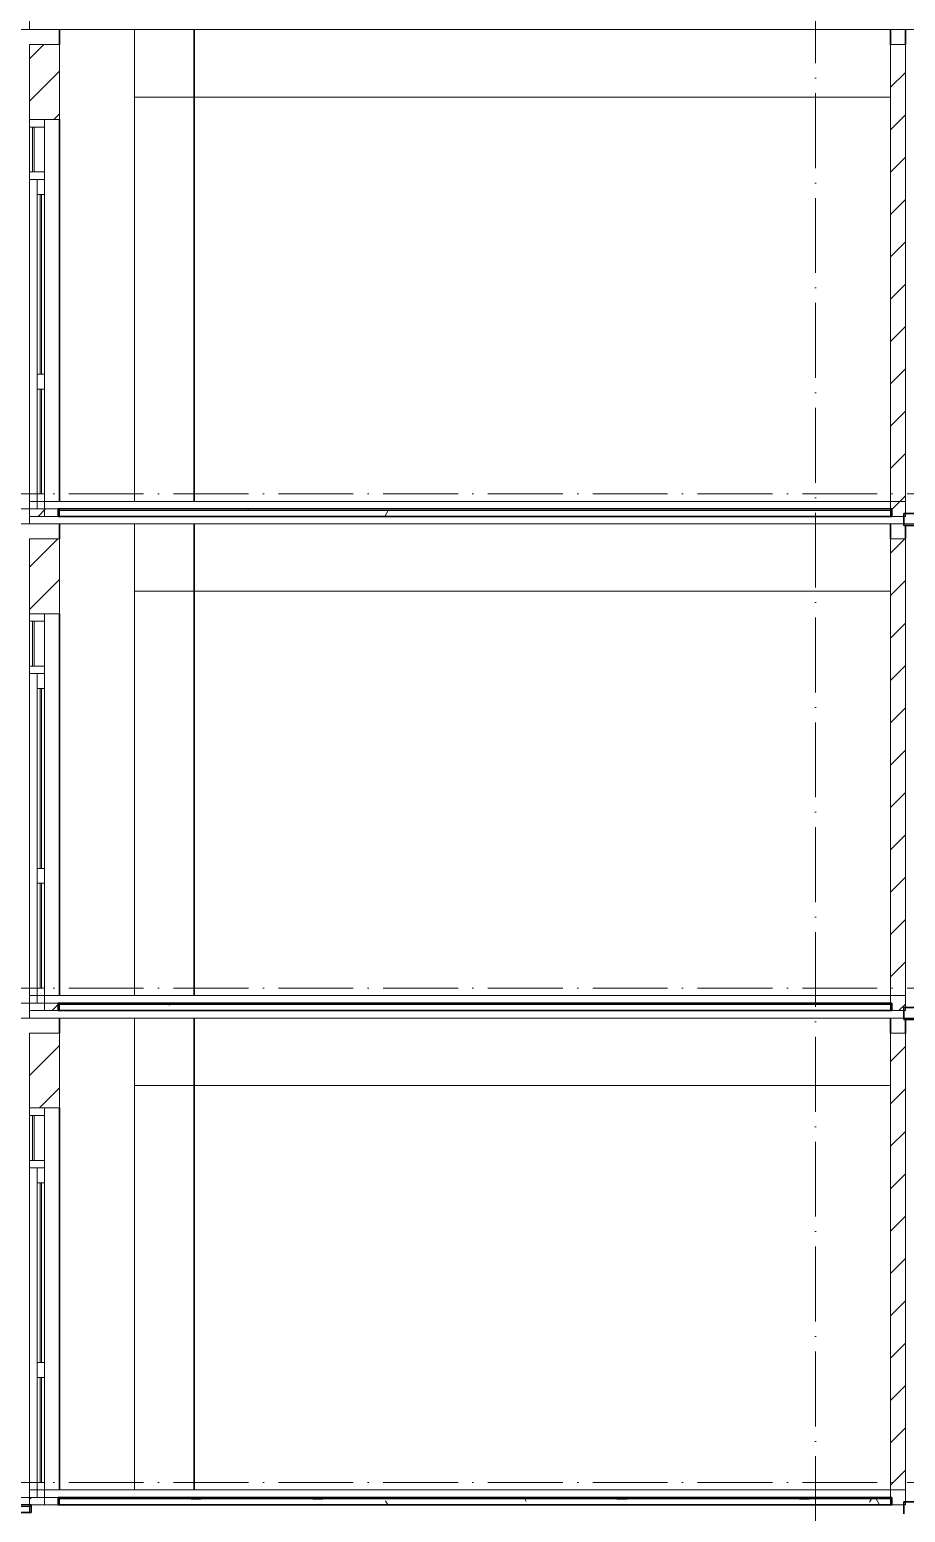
# Model space of a CAD drawing. Header units: millimetres. Extents: x -4940 to 55609, y -15283 to 93540.
# Drawn here: x 1100 to 6950, y 58000 to 67900 of the extents above; entities that cross this region are included whole.
import ezdxf

# ---------------------------------------------------------------- set-up
doc = ezdxf.new("R2010")
doc.units = ezdxf.units.MM
doc.linetypes.add('Grid Line', pattern=[14, 10, -2, 0, -2])
for name, color, linetype, lineweight in [('A-FLOR-MCUT', 3, 'Continuous', 9), ('CUA', 31, 'Continuous', 9), ('HATCH-TUONG', 152, 'Continuous', 9), ('NET CAT', 3, 'Continuous', 5), ('NET CATConcrete', 3, 'Continuous', 5), ('NET-CAT', 3, 'Continuous', 9), ('NET-THAY', 2, 'Continuous', 15), ('TRUC', 225, 'Continuous', 5)]:
    doc.layers.add(name, color=color, linetype=linetype, lineweight=lineweight)
pattern_1 = [(0, (21278.48, 39800), (1625.6, 406.4), [67.056, -1152.144, 67.056, -1152.144, -6502.4]), (0, (21278.48, 39800), (1625.6, 406.4), [-2438.4, 67.056, -2371.344, 67.056, -1152.144, -2844.8]), (0, (21278.48, 39800), (1625.6, 406.4), [-6096, 67.056, -745.744, 67.056, -1964.944]), (120, (21888.08, 40003.2), (-1164.7527, 1204.611), [67.056, -1152.144, 67.056, -7654.544]), (120, (21888.08, 40003.2), (-1164.7527, 1204.611), [-1286.256, -1152.144, 67.056, -2371.344, -4064]), (120, (21888.08, 40003.2), (-1164.7527, 1204.611), [-4876.8, 67.056, -1152.144, 67.056, -2777.744]), (120, (21888.08, 40003.2), (-1164.7527, 1204.611), [-6163.056, -745.744, 67.056, -1964.944]), (240, (22091.28, 40816), (-460.8473, -1611.011), [67.056, -1152.144, 67.056, -7654.544]), (240, (22091.28, 40816), (-460.8473, -1611.011), [-1286.256, -1152.144, 67.056, -2371.344, -4064]), (240, (22091.28, 40816), (-460.8473, -1611.011), [-4876.8, 67.056, -1152.144, 67.056, -2777.744]), (240, (22091.28, 40816), (-460.8473, -1611.011), [-6163.056, -745.744, 67.056, -1964.944])]
pattern_2 = [(45, (21278.48, 39800), (-141.4214, 141.4214), [])]

# ---------------------------------------------------------------- blocks, each defined once
blk = doc.blocks.new('CUA LO GIA - DB6-202766-MẶT CẮT A-A')
at = {"layer": 'CUA', "color": 130}
for p, q in [((1099.9, 24400), (1099.9, 24350)), ((1199.9, 24400), (1099.9, 24400)), ((1199.9, 24350), (1199.9, 24400)), ((1099.9, 24350), (1199.9, 24350)), ((1099.9, 24050), (1099.9, 24350)), ((1119.9, 24350), (1119.9, 24050)), ((1129.9, 24350), (1119.9, 24350)), ((1129.9, 24050), (1129.9, 24350)), ((1199.9, 24050), (1199.9, 24350)), ((1099.9, 24050), (1099.9, 24000)), ((1199.9, 24050), (1099.9, 24050)), ((1099.9, 24000), (1199.9, 24000)), ((1099.9, 21850), (1099.9, 24000)), ((1119.9, 24050), (1129.9, 24050)), ((1199.9, 24000), (1149.9, 24000)), ((1149.9, 24000), (1149.9, 23900)), ((1199.9, 24000), (1199.9, 24050)), ((1199.9, 23900), (1199.9, 24000)), ((1149.9, 23900), (1199.9, 23900)), ((1149.9, 23900), (1149.9, 22700)), ((1169.9, 23900), (1169.9, 22700)), ((1179.9, 23900), (1169.9, 23900)), ((1179.9, 22700), (1179.9, 23900)), ((1199.9, 23900), (1199.9, 22700)), ((1199.9, 22700), (1149.9, 22700)), ((1149.9, 22700), (1149.9, 22600)), ((1169.9, 22700), (1179.9, 22700)), ((1199.9, 22600), (1199.9, 22700)), ((1149.9, 22600), (1199.9, 22600)), ((1149.9, 22600), (1149.9, 21900)), ((1169.9, 22600), (1169.9, 21900)), ((1179.9, 22600), (1169.9, 22600)), ((1179.9, 21900), (1179.9, 22600)), ((1199.9, 22600), (1199.9, 21900)), ((1199.9, 21900), (1149.9, 21900)), ((1149.9, 21900), (1149.9, 21800)), ((1169.9, 21900), (1179.9, 21900)), ((1199.9, 21800), (1199.9, 21900)), ((1099.9, 21800), (1099.9, 21750)), ((1199.9, 21800), (1099.9, 21800)), ((1149.9, 21800), (1199.9, 21800)), ((1199.9, 21750), (1199.9, 21800)), ((1099.9, 21750), (1199.9, 21750))]:
    blk.add_line(p, q, dxfattribs=at)
blk = doc.blocks.new('ALC1807-ASCENT PLAZA-TANG DIEN HINH-TANG 5_rvt-12-MẶT CẮT A-A')
at = {"layer": 'HATCH-TUONG'}
h = blk.add_hatch(dxfattribs=at)
h.set_pattern_fill('FP_10', color=130, style=0, pattern_type=2)
h.set_pattern_definition(pattern_2)
h.paths.add_polyline_path([(1299.9, 58050), (1299.9, 58100), (1099.9, 58100), (1099.9, 58050)], flags=0)
h.paths.add_polyline_path([(1299.9, 60700), (1299.9, 61200), (1099.9, 61200), (1099.9, 60700)], flags=0)
h = blk.add_hatch(dxfattribs=at)
h.set_pattern_fill('FP_10', color=130, style=0, pattern_type=2)
h.set_pattern_definition(pattern_2)
h.paths.add_polyline_path([(6949.9, 58050), (6949.9, 61200), (6849.9, 61200), (6849.9, 58050)], flags=0)
at = {"layer": 'NET CAT', "lineweight": 9}
h = blk.add_hatch(dxfattribs=at)
h.set_pattern_fill('FP_9', color=130, style=0, pattern_type=2)
h.set_pattern_definition(pattern_1)
h.paths.add_polyline_path([(6859.9, 58090), (6859.9, 58100), (1289.9, 58100), (1289.9, 58090), (6425.5, 58090)], flags=0)
h = blk.add_hatch(dxfattribs=at)
h.set_pattern_fill('FP_9', color=130, style=0, pattern_type=2)
h.set_pattern_definition(pattern_1)
h.paths.add_polyline_path([(6425.5, 58050), (6859.9, 58050), (6859.9, 58090), (1289.9, 58090), (1289.9, 58050), (4801.9, 58050)], flags=0)
at = {"layer": 'A-FLOR-MCUT', "color": 130}
for p, q in [((1109.9, 58040), (99.9, 58040)), ((6859.9, 58090), (1289.9, 58090))]:
    blk.add_line(p, q, dxfattribs=at)
at = {"layer": 'NET-CAT', "color": 130}
for p, q in [((1099.9, 61200), (1099.9, 60700)), ((1299.9, 61200), (1099.9, 61200)), ((1299.9, 60700), (1299.9, 61200)), ((6949.9, 61200), (6849.9, 61200)), ((6849.9, 61200), (6849.9, 58050)), ((6949.9, 58050), (6949.9, 61200)), ((1099.9, 60700), (1299.9, 60700)), ((1099.9, 58100), (1099.9, 58050)), ((1299.9, 58100), (1099.9, 58100)), ((1099.9, 58050), (1299.9, 58050)), ((1299.9, 58050), (1299.9, 58100)), ((6849.9, 58050), (6949.9, 58050))]:
    blk.add_line(p, q, dxfattribs=at)
at = {"layer": 'NET-CAT', "color": 50, "lineweight": 35}
for p, q in [((1109.9, 58050), (99.9, 58050)), ((1109.9, 58000), (1109.9, 58050)), ((6859.9, 58100), (1289.9, 58100)), ((1289.9, 58100), (1289.9, 58050)), ((1289.9, 58050), (6859.9, 58050)), ((6859.9, 58050), (6859.9, 58100)), ((8849.9, 58070), (6939.9, 58070)), ((6939.9, 58070), (6939.9, 57990)), ((99.9, 58000), (1109.9, 58000))]:
    blk.add_line(p, q, dxfattribs=at)
at = {"layer": 'NET-THAY', "color": 50, "lineweight": 35}
for p, q in [((1299.9, 61300), (1299.9, 61200)), ((2199.9, 61300), (2199.9, 58150)), ((6849.9, 61200), (6849.9, 61300)), ((6949.9, 61290), (6949.9, 61200)), ((1299.9, 60700), (1299.9, 58150))]:
    blk.add_line(p, q, dxfattribs=at)
at = {"color": 50, "lineweight": 35}
blk.add_blockref('CUA LO GIA - DB6-202766-MẶT CẮT A-A', (0, 36300), dxfattribs=at)
blk = doc.blocks.new('ALC1807-ASCENT PLAZA-TANG DIEN HINH-TANG 5_rvt-13-MẶT CẮT A-A')
at = {"layer": 'HATCH-TUONG'}
h = blk.add_hatch(dxfattribs=at)
h.set_pattern_fill('FP_10', color=130, style=0, pattern_type=2)
h.set_pattern_definition(pattern_2)
h.paths.add_polyline_path([(1299.9, 61350), (1299.9, 61400), (1099.9, 61400), (1099.9, 61350)], flags=0)
h.paths.add_polyline_path([(1299.9, 64000), (1299.9, 64500), (1099.9, 64500), (1099.9, 64000)], flags=0)
h = blk.add_hatch(dxfattribs=at)
h.set_pattern_fill('FP_10', color=130, style=0, pattern_type=2)
h.set_pattern_definition(pattern_2)
h.paths.add_polyline_path([(6949.9, 61350), (6949.9, 64500), (6849.9, 64500), (6849.9, 61350)], flags=0)
at = {"layer": 'NET CAT', "lineweight": 9}
h = blk.add_hatch(dxfattribs=at)
h.set_pattern_fill('FP_9', color=130, style=0, pattern_type=2)
h.set_pattern_definition(pattern_1)
h.paths.add_polyline_path([(6425.5, 61390), (6859.9, 61390), (6859.9, 61400), (1289.9, 61400), (1289.9, 61390), (4801.9, 61390)], flags=0)
h = blk.add_hatch(dxfattribs=at)
h.set_pattern_fill('FP_9', color=130, style=0, pattern_type=2)
h.set_pattern_definition(pattern_1)
h.paths.add_polyline_path([(1554.7, 61350), (6859.9, 61350), (6859.9, 61390), (1289.9, 61390), (1289.9, 61350)], flags=0)
at = {"layer": 'A-FLOR-MCUT', "color": 130}
blk.add_line((6859.9, 61390), (1289.9, 61390), dxfattribs=at)
at = {"layer": 'NET-CAT', "color": 130}
for p, q in [((1099.9, 64500), (1099.9, 64000)), ((1299.9, 64500), (1099.9, 64500)), ((1299.9, 64000), (1299.9, 64500)), ((6949.9, 64500), (6849.9, 64500)), ((6849.9, 64500), (6849.9, 61350)), ((6949.9, 61350), (6949.9, 64500)), ((1099.9, 64000), (1299.9, 64000)), ((1099.9, 61400), (1099.9, 61350)), ((1299.9, 61400), (1099.9, 61400)), ((1299.9, 61350), (1299.9, 61400)), ((1099.9, 61350), (1299.9, 61350)), ((6849.9, 61350), (6949.9, 61350))]:
    blk.add_line(p, q, dxfattribs=at)
at = {"layer": 'NET-CAT', "color": 50, "lineweight": 35}
for p, q in [((6859.9, 61400), (1289.9, 61400)), ((1289.9, 61400), (1289.9, 61350)), ((6859.9, 61350), (6859.9, 61400)), ((1289.9, 61350), (6859.9, 61350)), ((8849.9, 61370), (6939.9, 61370)), ((6939.9, 61370), (6939.9, 61290)), ((6939.9, 61290), (8849.9, 61290))]:
    blk.add_line(p, q, dxfattribs=at)
at = {"layer": 'NET-THAY', "color": 50, "lineweight": 35}
for p, q in [((1299.9, 64600), (1299.9, 64500)), ((2199.9, 64600), (2199.9, 61450)), ((6849.9, 64500), (6849.9, 64600)), ((6949.9, 64590), (6949.9, 64500)), ((1299.9, 64000), (1299.9, 61450))]:
    blk.add_line(p, q, dxfattribs=at)
at = {"color": 50, "lineweight": 35}
blk.add_blockref('CUA LO GIA - DB6-202766-MẶT CẮT A-A', (0, 39600), dxfattribs=at)
blk = doc.blocks.new('ALC1807-ASCENT PLAZA-TANG DIEN HINH-TANG 5_rvt-14-MẶT CẮT A-A')
at = {"layer": 'HATCH-TUONG'}
h = blk.add_hatch(dxfattribs=at)
h.set_pattern_fill('FP_10', color=130, style=0, pattern_type=2)
h.set_pattern_definition(pattern_2)
h.paths.add_polyline_path([(1299.9, 64650), (1299.9, 64700), (1099.9, 64700), (1099.9, 64650)], flags=0)
h.paths.add_polyline_path([(1299.9, 67300), (1299.9, 67800), (1099.9, 67800), (1099.9, 67300)], flags=0)
h = blk.add_hatch(dxfattribs=at)
h.set_pattern_fill('FP_10', color=130, style=0, pattern_type=2)
h.set_pattern_definition(pattern_2)
h.paths.add_polyline_path([(6949.9, 64650), (6949.9, 67800), (6849.9, 67800), (6849.9, 64650)], flags=0)
at = {"layer": 'NET CAT', "lineweight": 9}
h = blk.add_hatch(dxfattribs=at)
h.set_pattern_fill('FP_9', color=130, style=0, pattern_type=2)
h.set_pattern_definition(pattern_1)
h.paths.add_polyline_path([(6425.5, 64690), (6859.9, 64690), (6859.9, 64700), (1289.9, 64700), (1289.9, 64690), (4801.9, 64690)], flags=0)
h = blk.add_hatch(dxfattribs=at)
h.set_pattern_fill('FP_9', color=130, style=0, pattern_type=2)
h.set_pattern_definition(pattern_1)
h.paths.add_polyline_path([(1554.7, 64650), (6859.9, 64650), (6859.9, 64690), (1289.9, 64690), (1289.9, 64650)], flags=0)
at = {"layer": 'A-FLOR-MCUT', "color": 130}
blk.add_line((6859.9, 64690), (1289.9, 64690), dxfattribs=at)
at = {"layer": 'NET-CAT', "color": 130}
for p, q in [((1099.9, 67800), (1099.9, 67300)), ((1299.9, 67800), (1099.9, 67800)), ((1299.9, 67300), (1299.9, 67800)), ((6949.9, 67800), (6849.9, 67800)), ((6849.9, 67800), (6849.9, 64650)), ((6949.9, 64650), (6949.9, 67800)), ((1099.9, 67300), (1299.9, 67300)), ((1099.9, 64700), (1099.9, 64650)), ((1299.9, 64700), (1099.9, 64700)), ((1099.9, 64650), (1299.9, 64650)), ((1299.9, 64650), (1299.9, 64700)), ((6849.9, 64650), (6949.9, 64650))]:
    blk.add_line(p, q, dxfattribs=at)
at = {"layer": 'NET-CAT', "color": 50, "lineweight": 35}
for p, q in [((6859.9, 64700), (1289.9, 64700)), ((1289.9, 64700), (1289.9, 64650)), ((1289.9, 64650), (6859.9, 64650)), ((6859.9, 64650), (6859.9, 64700)), ((8849.9, 64670), (6939.9, 64670)), ((6939.9, 64670), (6939.9, 64590)), ((6939.9, 64590), (8849.9, 64590))]:
    blk.add_line(p, q, dxfattribs=at)
at = {"layer": 'NET-THAY', "color": 50, "lineweight": 35}
for p, q in [((1299.9, 67900), (1299.9, 67800)), ((2199.9, 67900), (2199.9, 64750)), ((6849.9, 67800), (6849.9, 67900)), ((6949.9, 67900), (6949.9, 67800)), ((1299.9, 67300), (1299.9, 64750))]:
    blk.add_line(p, q, dxfattribs=at)
at = {"color": 50, "lineweight": 35}
blk.add_blockref('CUA LO GIA - DB6-202766-MẶT CẮT A-A', (0, 42900), dxfattribs=at)

msp = doc.modelspace()

# ---------------------------------------------------------------- linework, layer by layer
at = {"layer": 'NET CAT'}
for p, q in [((1799.9, 64750), (1799.9, 67900)), ((1799.9, 61450), (1799.9, 64600)), ((1799.9, 58150), (1799.9, 61300))]:
    msp.add_line(p, q, dxfattribs=at)
at = {"layer": 'NET CATConcrete'}
for p, q in [((1799.9, 67450), (6849.9, 67450)), ((1799.9, 64150), (6849.9, 64150)), ((1799.9, 60850), (6849.9, 60850))]:
    msp.add_line(p, q, dxfattribs=at)
at = {"layer": 'NET-CAT', "lineweight": 15}
for p, q in [((1099.9, 67900), (1099.9, 68050)), ((299.9, 67900), (11299.9, 67900)), ((6949.9, 64750), (1099.9, 64750)), ((1099.9, 64600), (1099.9, 64750)), ((1099.9, 64700), (-0.1, 64700)), ((299.9, 64600), (11299.9, 64600)), ((1099.9, 61400), (-0.1, 61400)), ((6949.9, 61450), (1099.9, 61450)), ((1099.9, 61300), (1099.9, 61450)), ((299.9, 61300), (11299.9, 61300)), ((6949.9, 58150), (1099.9, 58150)), ((1099.9, 58000), (1099.9, 58150)), ((1099.9, 58100), (-0.1, 58100))]:
    msp.add_line(p, q, dxfattribs=at)
at = {"layer": 'TRUC', "linetype": 'Grid Line', "ltscale": 50}
for p, q in [((6349.9, -12136), (6349.9, 93540.4)), ((-4939.7, 64800), (51521, 64800)), ((-4939.7, 61500), (51521, 61500)), ((-4939.7, 58200), (51521, 58200))]:
    msp.add_line(p, q, dxfattribs=at)

# ---------------------------------------------------------------- block references
at = {"lineweight": 5}
for name in ['ALC1807-ASCENT PLAZA-TANG DIEN HINH-TANG 5_rvt-14-MẶT CẮT A-A', 'ALC1807-ASCENT PLAZA-TANG DIEN HINH-TANG 5_rvt-13-MẶT CẮT A-A', 'ALC1807-ASCENT PLAZA-TANG DIEN HINH-TANG 5_rvt-12-MẶT CẮT A-A']:
    msp.add_blockref(name, (0, 0), dxfattribs=at)

doc.saveas('drawing.dxf')
